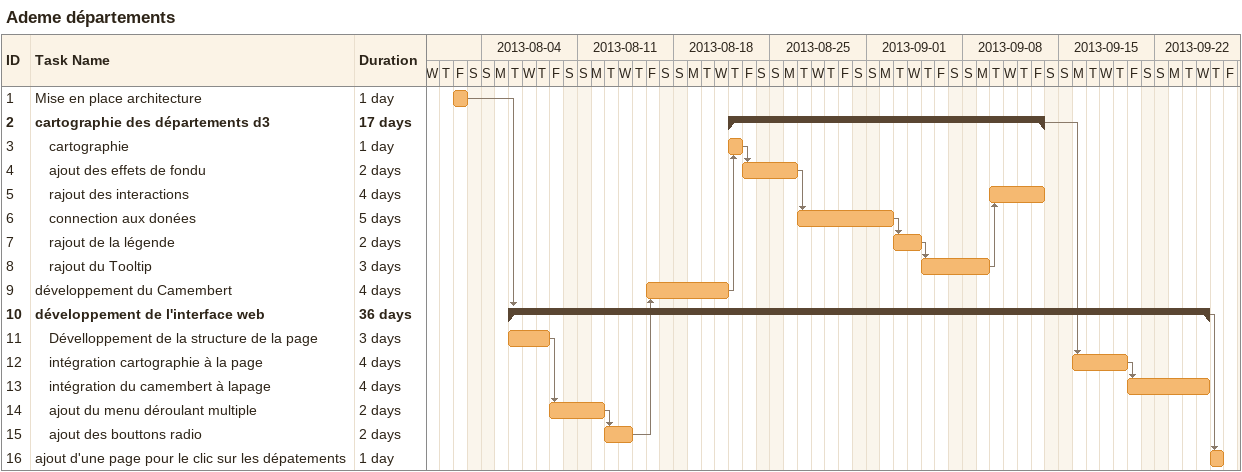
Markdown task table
Ademe départements

| ID | Level | Task | Duration | Start | Finish | Predecessors |
|---|---|---|---|---|---|---|
| 1 | 1 | Mise en place architecture | 1d | 2013-08-02 | 2013-08-02 |  |
| 2 | 1 | **cartographie des départements d3** | 17d | 2013-08-22 | 2013-09-13 |  |
| 3 | 2 | cartographie | 1d | 2013-08-22 | 2013-08-22 | 9 |
| 4 | 2 | ajout des effets de fondu | 2d | 2013-08-23 | 2013-08-26 | 3 |
| 5 | 2 | rajout des interactions | 4d | 2013-09-10 | 2013-09-13 | 8 |
| 6 | 2 | connection aux donées | 5d | 2013-08-27 | 2013-09-02 | 4 |
| 7 | 2 | rajout de la légende | 2d | 2013-09-03 | 2013-09-04 | 6 |
| 8 | 2 | rajout du Tooltip | 3d | 2013-09-05 | 2013-09-09 | 7 |
| 9 | 1 | développement du Camembert | 4d | 2013-08-16 | 2013-08-21 | 15 |
| 10 | 1 | **développement de l'interface web** | 36d | 2013-08-06 | 2013-09-25 | 1 |
| 11 | 2 | Dévelloppement de la structure de la page | 3d | 2013-08-06 | 2013-08-08 |  |
| 12 | 2 | intégration cartographie à la page | 4d | 2013-09-16 | 2013-09-19 | 2 |
| 13 | 2 | intégration du camembert à lapage | 4d | 2013-09-20 | 2013-09-25 | 12 |
| 14 | 2 | ajout du menu déroulant multiple | 2d | 2013-08-09 | 2013-08-12 | 11 |
| 15 | 2 | ajout des bouttons radio | 2d | 2013-08-13 | 2013-08-14 | 14 |
| 16 | 1 | ajout d'une page pour le clic sur les dépatements | 1d | 2013-09-26 | 2013-09-26 | 10 |
